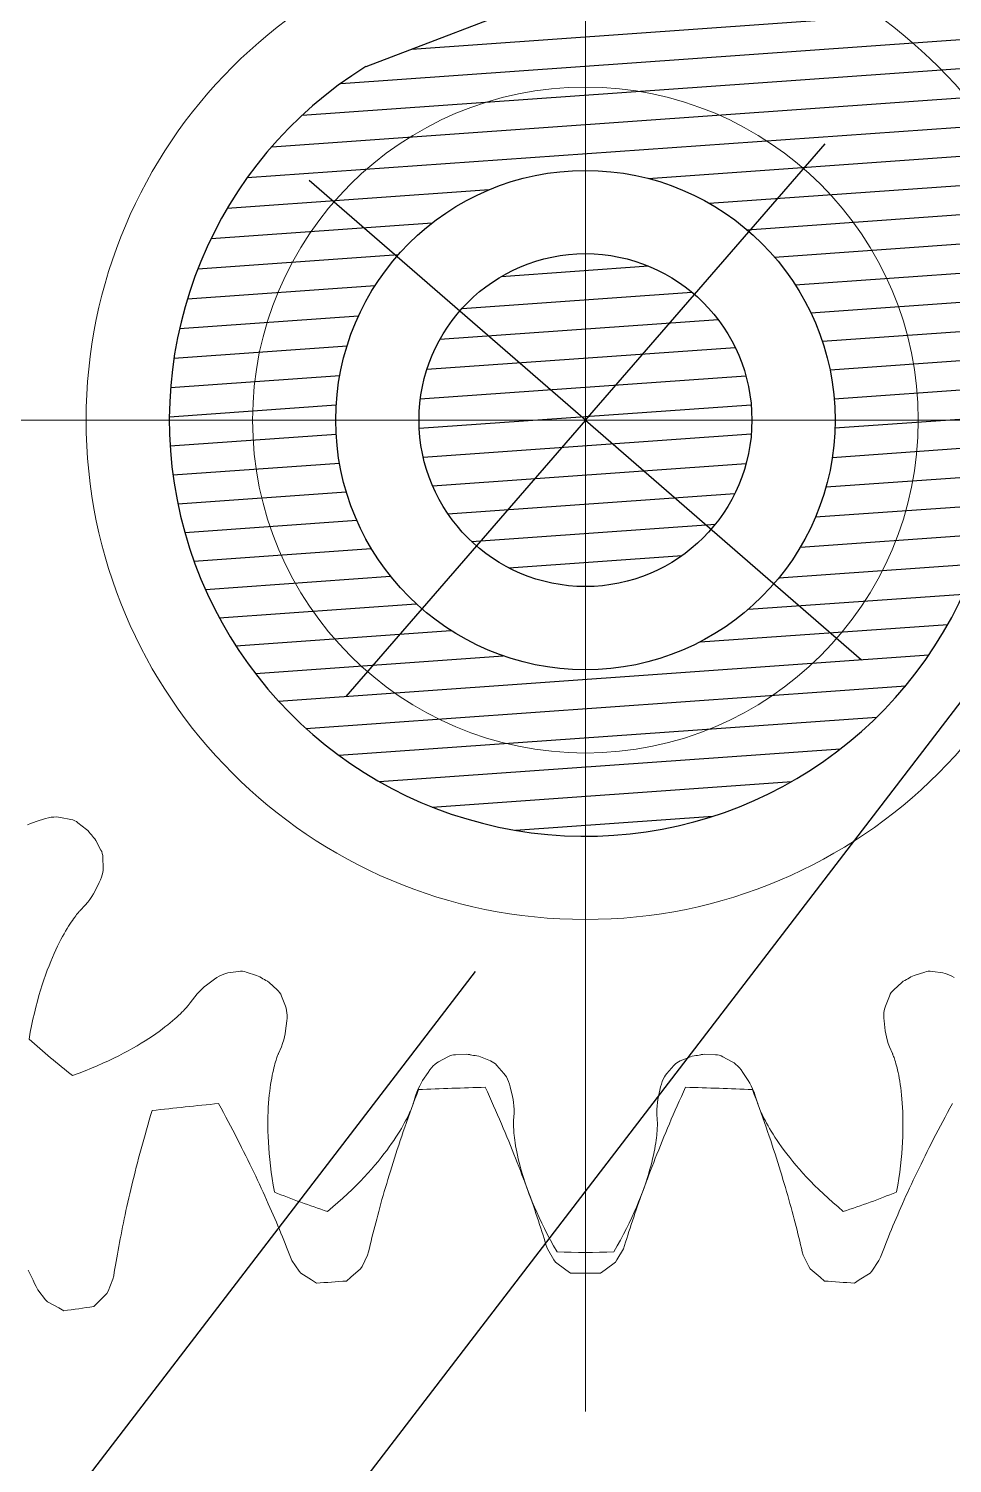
# Model space of a CAD drawing. Header units: millimetres. Extents: x 278858 to 279223, y 218711 to 219074.
# Drawn here: x 278994.58 to 279005.68, y 218857.29 to 218874.53 of the extents above; entities that cross this region are included whole.
import ezdxf

# ---------------------------------------------------------------- set-up
doc = ezdxf.new("R2010")
doc.units = ezdxf.units.MM
doc.header["$LTSCALE"] = 2
doc.linetypes.add('AM_ISO08W050', pattern=[18, 12, -1.5, 3, -1.5])
doc.linetypes.add('AM_ISO08W050x2', pattern=[9, 6, -0.75, 1.5, -0.75])
for name, color, linetype, lineweight in [('AM_4', 3, 'Continuous', 25), ('AM_7', 1, 'AM_ISO08W050', 25), ('AM_9', 251, 'Continuous', 15)]:
    doc.layers.add(name, color=color, linetype=linetype, lineweight=lineweight)

# ---------------------------------------------------------------- blocks, each defined once
blk = doc.blocks.new('lancetta sec')
h = blk.add_hatch()
h.set_pattern_fill('_USER', color=256, scale=0.35, angle=45, style=0, pattern_type=0)
h.set_pattern_definition([(45, (-332841.5242, -222688.39116), (-0.2474873734, 0.2474873734), [])])
h.paths.add_polyline_path([(4.776, 1.478), (1.5, 7.59), (1.5, 21.968), (0, 26.237), (-1.5, 21.968), (-1.5, 7.59), (-4.776, 1.478, 1.356354)])
h.paths.add_polyline_path([(-3, 0, -1), (3, 0, -1)], flags=16)
h.paths.add_polyline_path([(2, 0, 1), (-2, 0, 1)], flags=0)
blk.add_line((-1.5, 7.59), (-4.776, 1.478))
for radius in [3, 2]:
    blk.add_circle((0, 0), radius)
blk.add_arc((0, 0), 5, 162.8005, 17.1995)
at = {"layer": 'AM_7', "linetype": 'AM_ISO08W050x2'}
for q in [(0, 4.394), (-4.394, 0), (4.394, 0), (0, -4.394)]:
    blk.add_line((0, 0), q, dxfattribs=at)

msp = doc.modelspace()

# ---------------------------------------------------------------- linework, layer by layer
for radius in [30.237, 26.237]:
    msp.add_circle((279001.271, 218869.828), radius)
at = {"layer": 'AM_4'}
for p, q in [((279009.341, 218871.091), (278993.513, 218850.45)), ((278999.944, 218863.204), (278984.116, 218842.563))]:
    msp.add_line(p, q, dxfattribs=at)
at = {"layer": 'AM_9'}
for p, q in [((279001.271, 218869.828), (279001.271, 218881.739)), ((279001.271, 218869.828), (278989.361, 218869.828)), ((279001.271, 218869.828), (279013.181, 218869.828)), ((279001.271, 218869.828), (279001.271, 218857.918)), ((278994.671, 218865.006), (278994.784, 218865.04)), ((278994.784, 218865.04), (278994.818, 218865.049)), ((278994.818, 218865.049), (278994.851, 218865.056)), ((278994.851, 218865.056), (278994.882, 218865.059)), ((278994.882, 218865.059), (278994.91, 218865.06)), ((278994.91, 218865.06), (278994.937, 218865.059)), ((278994.937, 218865.059), (278994.962, 218865.055)), ((278994.962, 218865.055), (278995.088, 218865.03)), ((278994.566, 218864.964), (278994.603, 218864.981)), ((278994.603, 218864.981), (278994.638, 218864.995)), ((278994.638, 218864.995), (278994.671, 218865.006)), ((278995.088, 218865.03), (278995.112, 218865.024)), ((278995.112, 218865.024), (278995.135, 218865.015)), ((278995.135, 218865.015), (278995.155, 218865.004)), ((278995.155, 218865.004), (278995.172, 218864.991)), ((278995.172, 218864.991), (278995.277, 218864.911)), ((278995.277, 218864.911), (278995.293, 218864.896)), ((278995.293, 218864.896), (278995.307, 218864.879)), ((278995.361, 218864.815), (278995.376, 218864.797)), ((278995.376, 218864.797), (278995.388, 218864.779)), ((278995.388, 218864.779), (278995.449, 218864.662)), ((278995.449, 218864.662), (278995.458, 218864.643)), ((278995.458, 218864.643), (278995.465, 218864.621)), ((278995.465, 218864.621), (278995.47, 218864.598)), ((278995.47, 218864.598), (278995.472, 218864.573)), ((278995.472, 218864.573), (278995.475, 218864.444)), ((278995.465, 218864.364), (278995.456, 218864.335)), ((278995.471, 218864.392), (278995.465, 218864.364)), ((278995.474, 218864.419), (278995.471, 218864.392)), ((278995.475, 218864.444), (278995.474, 218864.419)), ((278995.429, 218864.272), (278995.376, 218864.166)), ((278995.444, 218864.304), (278995.429, 218864.272)), ((278995.456, 218864.335), (278995.444, 218864.304)), ((278995.261, 218864.001), (278995.201, 218863.937)), ((278995.29, 218864.036), (278995.261, 218864.001)), ((278995.316, 218864.07), (278995.29, 218864.036)), ((278995.339, 218864.103), (278995.316, 218864.07)), ((278995.359, 218864.135), (278995.339, 218864.103)), ((278995.376, 218864.166), (278995.359, 218864.135)), ((278995.12, 218863.837), (278995.106, 218863.817)), ((278995.134, 218863.855), (278995.12, 218863.837)), ((278995.146, 218863.871), (278995.134, 218863.855)), ((278995.157, 218863.886), (278995.146, 218863.871)), ((278995.167, 218863.898), (278995.157, 218863.886)), ((278995.176, 218863.909), (278995.167, 218863.898)), ((278995.184, 218863.918), (278995.176, 218863.909)), ((278995.19, 218863.925), (278995.184, 218863.918)), ((278995.195, 218863.931), (278995.19, 218863.925)), ((278995.199, 218863.935), (278995.195, 218863.931)), ((278995.201, 218863.937), (278995.199, 218863.935)), ((278995.006, 218863.656), (278994.987, 218863.622)), ((278995.024, 218863.688), (278995.006, 218863.656)), ((278995.042, 218863.718), (278995.024, 218863.688)), ((278995.059, 218863.746), (278995.042, 218863.718)), ((278995.076, 218863.772), (278995.059, 218863.746)), ((278995.091, 218863.796), (278995.076, 218863.772)), ((278995.106, 218863.817), (278995.091, 218863.796)), ((278994.928, 218863.507), (278994.907, 218863.465)), ((278994.948, 218863.548), (278994.928, 218863.507)), ((278994.967, 218863.586), (278994.948, 218863.548)), ((278994.987, 218863.622), (278994.967, 218863.586)), ((278994.845, 218863.323), (278994.825, 218863.272)), ((278994.866, 218863.373), (278994.845, 218863.323)), ((278994.887, 218863.42), (278994.866, 218863.373)), ((278994.907, 218863.465), (278994.887, 218863.42)), ((278994.783, 218863.161), (278994.763, 218863.103)), ((278994.804, 218863.218), (278994.783, 218863.161)), ((278994.825, 218863.272), (278994.804, 218863.218)), ((278996.842, 218863.131), (278996.87, 218863.148)), ((278996.87, 218863.148), (278996.898, 218863.161)), ((278996.898, 218863.161), (278996.925, 218863.172)), ((278996.925, 218863.172), (278996.95, 218863.18)), ((278996.95, 218863.18), (278996.975, 218863.186)), ((278996.975, 218863.186), (278997.102, 218863.204)), ((278997.102, 218863.204), (278997.127, 218863.207)), ((278997.127, 218863.207), (278997.151, 218863.206)), ((278997.151, 218863.206), (278997.173, 218863.203)), ((278997.173, 218863.203), (278997.194, 218863.197)), ((278997.194, 218863.197), (278997.32, 218863.157)), ((278997.32, 218863.157), (278997.34, 218863.149)), ((278997.34, 218863.149), (278997.36, 218863.138)), ((279005.182, 218863.138), (279005.202, 218863.149)), ((279005.202, 218863.149), (279005.222, 218863.157)), ((279005.222, 218863.157), (279005.348, 218863.197)), ((279005.348, 218863.197), (279005.369, 218863.203)), ((279005.369, 218863.203), (279005.391, 218863.206)), ((279005.391, 218863.206), (279005.415, 218863.207)), ((279005.415, 218863.207), (279005.44, 218863.204)), ((279005.44, 218863.204), (279005.567, 218863.186)), ((279005.567, 218863.186), (279005.592, 218863.18)), ((279005.592, 218863.18), (279005.617, 218863.172)), ((279005.617, 218863.172), (279005.644, 218863.161)), ((279005.644, 218863.161), (279005.672, 218863.148)), ((279005.672, 218863.148), (279005.7, 218863.131)), ((278994.723, 218862.979), (278994.704, 218862.914)), ((278994.743, 218863.042), (278994.723, 218862.979)), ((278994.763, 218863.103), (278994.743, 218863.042)), ((278996.605, 218862.933), (278996.634, 218862.964)), ((278996.634, 218862.964), (278996.663, 218862.992)), ((278996.663, 218862.992), (278996.691, 218863.017)), ((278996.691, 218863.017), (278996.718, 218863.04)), ((278996.718, 218863.04), (278996.813, 218863.111)), ((278996.813, 218863.111), (278996.842, 218863.131)), ((278997.432, 218863.096), (278997.452, 218863.085)), ((278997.452, 218863.085), (278997.469, 218863.071)), ((278997.469, 218863.071), (278997.567, 218862.982)), ((278997.567, 218862.982), (278997.582, 218862.967)), ((278997.582, 218862.967), (278997.596, 218862.949)), ((279004.946, 218862.949), (279004.96, 218862.967)), ((279004.96, 218862.967), (279004.976, 218862.982)), ((279004.976, 218862.982), (279005.073, 218863.071)), ((279005.073, 218863.071), (279005.09, 218863.085)), ((279005.09, 218863.085), (279005.11, 218863.096)), ((278994.685, 218862.846), (278994.667, 218862.776)), ((278994.704, 218862.914), (278994.685, 218862.846)), ((278996.491, 218862.787), (278996.5, 218862.798)), ((278996.5, 218862.798), (278996.507, 218862.807)), ((278996.507, 218862.807), (278996.513, 218862.815)), ((278996.513, 218862.815), (278996.518, 218862.821)), ((278996.518, 218862.821), (278996.521, 218862.825)), ((278996.521, 218862.825), (278996.523, 218862.828)), ((278996.523, 218862.828), (278996.576, 218862.898)), ((278996.576, 218862.898), (278996.605, 218862.933)), ((278997.596, 218862.949), (278997.609, 218862.929)), ((278997.609, 218862.929), (278997.619, 218862.906)), ((278997.619, 218862.906), (278997.666, 218862.786)), ((279004.876, 218862.786), (279004.923, 218862.906)), ((279004.923, 218862.906), (279004.934, 218862.929)), ((279004.934, 218862.929), (279004.946, 218862.949)), ((278994.632, 218862.629), (278994.616, 218862.552)), ((278994.649, 218862.704), (278994.632, 218862.629)), ((278994.667, 218862.776), (278994.649, 218862.704)), ((278996.309, 218862.61), (278996.335, 218862.633)), ((278996.335, 218862.633), (278996.36, 218862.655)), ((278996.36, 218862.655), (278996.382, 218862.675)), ((278996.382, 218862.675), (278996.403, 218862.695)), ((278996.403, 218862.695), (278996.422, 218862.714)), ((278996.422, 218862.714), (278996.439, 218862.731)), ((278996.439, 218862.731), (278996.454, 218862.747)), ((278996.454, 218862.747), (278996.468, 218862.762)), ((278996.468, 218862.762), (278996.48, 218862.775)), ((278996.48, 218862.775), (278996.491, 218862.787)), ((278997.666, 218862.786), (278997.674, 218862.763)), ((278997.674, 218862.763), (278997.68, 218862.736)), ((278997.68, 218862.736), (278997.684, 218862.708)), ((278997.685, 218862.644), (278997.682, 218862.609)), ((278997.684, 218862.708), (278997.686, 218862.677)), ((278997.686, 218862.677), (278997.685, 218862.644)), ((279004.857, 218862.677), (279004.858, 218862.708)), ((279004.857, 218862.644), (279004.857, 218862.677)), ((279004.86, 218862.609), (279004.857, 218862.644)), ((279004.858, 218862.708), (279004.862, 218862.736)), ((279004.862, 218862.736), (279004.868, 218862.763)), ((279004.868, 218862.763), (279004.876, 218862.786)), ((278994.6, 218862.473), (278994.586, 218862.391)), ((278994.616, 218862.552), (278994.6, 218862.473)), ((278996.068, 218862.428), (278996.109, 218862.456)), ((278996.109, 218862.456), (278996.148, 218862.484)), ((278996.148, 218862.484), (278996.184, 218862.51)), ((278996.184, 218862.51), (278996.218, 218862.537)), ((278996.218, 218862.537), (278996.251, 218862.562)), ((278996.251, 218862.562), (278996.281, 218862.586)), ((278996.281, 218862.586), (278996.309, 218862.61)), ((278997.663, 218862.456), (278997.655, 218862.419)), ((278997.668, 218862.491), (278997.663, 218862.456)), ((278997.682, 218862.609), (278997.668, 218862.491)), ((279004.874, 218862.491), (279004.86, 218862.609)), ((279004.879, 218862.456), (279004.874, 218862.491)), ((279004.887, 218862.419), (279004.879, 218862.456)), ((278995.778, 218862.251), (278995.832, 218862.282)), ((278995.832, 218862.282), (278995.884, 218862.312)), ((278995.884, 218862.312), (278995.933, 218862.341)), ((278995.933, 218862.341), (278995.981, 218862.371)), ((278995.981, 218862.371), (278996.026, 218862.4)), ((278996.026, 218862.4), (278996.068, 218862.428)), ((278997.617, 218862.297), (278997.582, 218862.216)), ((278997.632, 218862.34), (278997.617, 218862.297)), ((278997.645, 218862.381), (278997.632, 218862.34)), ((278997.655, 218862.419), (278997.645, 218862.381)), ((279004.897, 218862.381), (279004.887, 218862.419)), ((279004.91, 218862.34), (279004.897, 218862.381)), ((279004.925, 218862.297), (279004.91, 218862.34)), ((279004.96, 218862.216), (279004.925, 218862.297)), ((278995.473, 218862.1), (278995.538, 218862.13)), ((278995.538, 218862.13), (278995.602, 218862.16)), ((278995.602, 218862.16), (278995.663, 218862.191)), ((278995.663, 218862.191), (278995.721, 218862.221)), ((278995.721, 218862.221), (278995.778, 218862.251)), ((278997.547, 218862.116), (278997.54, 218862.095)), ((278997.553, 218862.136), (278997.547, 218862.116)), ((278997.558, 218862.153), (278997.553, 218862.136)), ((278997.563, 218862.168), (278997.558, 218862.153)), ((278997.568, 218862.181), (278997.563, 218862.168)), ((278997.572, 218862.192), (278997.568, 218862.181)), ((278997.576, 218862.201), (278997.572, 218862.192)), ((278997.579, 218862.208), (278997.576, 218862.201)), ((278997.581, 218862.213), (278997.579, 218862.208)), ((278997.582, 218862.216), (278997.581, 218862.213)), ((278999.463, 218862.087), (278999.485, 218862.104)), ((278999.485, 218862.104), (278999.506, 218862.117)), ((278999.506, 218862.117), (278999.619, 218862.178)), ((278999.619, 218862.178), (278999.642, 218862.189)), ((278999.642, 218862.189), (278999.664, 218862.197)), ((278999.664, 218862.197), (278999.686, 218862.201)), ((278999.686, 218862.201), (278999.708, 218862.203)), ((278999.708, 218862.203), (278999.84, 218862.208)), ((278999.84, 218862.208), (278999.862, 218862.207)), ((278999.862, 218862.207), (278999.884, 218862.204)), ((278999.966, 218862.189), (278999.989, 218862.185)), ((278999.989, 218862.185), (279000.01, 218862.179)), ((279000.01, 218862.179), (279000.131, 218862.128)), ((279000.131, 218862.128), (279000.151, 218862.119)), ((279000.151, 218862.119), (279000.171, 218862.107)), ((279000.171, 218862.107), (279000.189, 218862.092)), ((279002.353, 218862.092), (279002.371, 218862.107)), ((279002.371, 218862.107), (279002.391, 218862.119)), ((279002.391, 218862.119), (279002.411, 218862.128)), ((279002.411, 218862.128), (279002.532, 218862.179)), ((279002.532, 218862.179), (279002.553, 218862.185)), ((279002.553, 218862.185), (279002.576, 218862.189)), ((279002.658, 218862.204), (279002.68, 218862.207)), ((279002.68, 218862.207), (279002.702, 218862.208)), ((279002.702, 218862.208), (279002.834, 218862.203)), ((279002.834, 218862.203), (279002.856, 218862.201)), ((279002.856, 218862.201), (279002.878, 218862.197)), ((279002.878, 218862.197), (279002.9, 218862.189)), ((279002.9, 218862.189), (279002.923, 218862.178)), ((279002.923, 218862.178), (279003.036, 218862.117)), ((279003.036, 218862.117), (279003.057, 218862.104)), ((279003.057, 218862.104), (279003.079, 218862.087)), ((279004.961, 218862.213), (279004.96, 218862.216)), ((279004.963, 218862.208), (279004.961, 218862.213)), ((279004.966, 218862.201), (279004.963, 218862.208)), ((279004.97, 218862.192), (279004.966, 218862.201)), ((279004.974, 218862.181), (279004.97, 218862.192)), ((279004.979, 218862.168), (279004.974, 218862.181)), ((279004.984, 218862.153), (279004.979, 218862.168)), ((279004.99, 218862.136), (279004.984, 218862.153)), ((279004.995, 218862.116), (279004.99, 218862.136)), ((279005.002, 218862.095), (279004.995, 218862.116)), ((278995.108, 218861.953), (278995.186, 218861.982)), ((278995.186, 218861.982), (278995.261, 218862.011)), ((278995.261, 218862.011), (278995.334, 218862.04)), ((278995.334, 218862.04), (278995.404, 218862.07)), ((278995.404, 218862.07), (278995.473, 218862.1)), ((278997.507, 218861.956), (278997.501, 218861.922)), ((278997.514, 218861.988), (278997.507, 218861.956)), ((278997.521, 218862.018), (278997.514, 218861.988)), ((278997.527, 218862.046), (278997.521, 218862.018)), ((278997.534, 218862.071), (278997.527, 218862.046)), ((278997.54, 218862.095), (278997.534, 218862.071)), ((278999.315, 218861.892), (278999.38, 218861.991)), ((278999.38, 218861.991), (278999.4, 218862.02)), ((278999.4, 218862.02), (278999.421, 218862.045)), ((278999.421, 218862.045), (278999.442, 218862.068)), ((278999.442, 218862.068), (278999.463, 218862.087)), ((279000.189, 218862.092), (279000.207, 218862.074)), ((279000.207, 218862.074), (279000.292, 218861.978)), ((279000.292, 218861.978), (279000.308, 218861.958)), ((279000.308, 218861.958), (279000.322, 218861.936)), ((279000.322, 218861.936), (279000.336, 218861.91)), ((279002.207, 218861.91), (279002.22, 218861.936)), ((279002.22, 218861.936), (279002.235, 218861.958)), ((279002.235, 218861.958), (279002.25, 218861.978)), ((279002.25, 218861.978), (279002.335, 218862.074)), ((279002.335, 218862.074), (279002.353, 218862.092)), ((279003.079, 218862.087), (279003.1, 218862.068)), ((279003.1, 218862.068), (279003.121, 218862.045)), ((279003.121, 218862.045), (279003.142, 218862.02)), ((279003.142, 218862.02), (279003.163, 218861.991)), ((279003.163, 218861.991), (279003.227, 218861.892)), ((279005.008, 218862.071), (279005.002, 218862.095)), ((279005.015, 218862.046), (279005.008, 218862.071)), ((279005.021, 218862.018), (279005.015, 218862.046)), ((279005.028, 218861.988), (279005.021, 218862.018)), ((279005.035, 218861.956), (279005.028, 218861.988)), ((279005.041, 218861.922), (279005.035, 218861.956)), ((278997.477, 218861.764), (278997.472, 218861.719)), ((278997.482, 218861.807), (278997.477, 218861.764)), ((278997.488, 218861.847), (278997.482, 218861.807)), ((278997.494, 218861.886), (278997.488, 218861.847)), ((278997.501, 218861.922), (278997.494, 218861.886)), ((278999.264, 218861.785), (278999.243, 218861.727)), ((278999.245, 218861.753), (278999.262, 218861.792)), ((278999.262, 218861.792), (278999.279, 218861.828)), ((278999.279, 218861.828), (278999.297, 218861.862)), ((278999.297, 218861.862), (278999.315, 218861.892)), ((279000.093, 218861.757), (279000.067, 218861.813)), ((279000.118, 218861.701), (279000.093, 218861.757)), ((279000.336, 218861.91), (279000.348, 218861.882)), ((279000.348, 218861.882), (279000.359, 218861.851)), ((279000.359, 218861.851), (279000.368, 218861.817)), ((279000.368, 218861.817), (279000.395, 218861.701)), ((279002.147, 218861.701), (279002.174, 218861.817)), ((279002.174, 218861.817), (279002.184, 218861.851)), ((279002.184, 218861.851), (279002.194, 218861.882)), ((279002.194, 218861.882), (279002.207, 218861.91)), ((279002.449, 218861.757), (279002.424, 218861.701)), ((279002.475, 218861.813), (279002.449, 218861.757)), ((279003.227, 218861.892), (279003.246, 218861.862)), ((279003.246, 218861.862), (279003.263, 218861.828)), ((279003.263, 218861.828), (279003.28, 218861.792)), ((279003.3, 218861.727), (279003.278, 218861.785)), ((279003.28, 218861.792), (279003.297, 218861.753)), ((279005.048, 218861.886), (279005.041, 218861.922)), ((279005.054, 218861.847), (279005.048, 218861.886)), ((279005.06, 218861.807), (279005.054, 218861.847)), ((279005.065, 218861.764), (279005.06, 218861.807)), ((279005.07, 218861.719), (279005.065, 218861.764)), ((278996.892, 218861.562), (278996.862, 218861.617)), ((278997.464, 218861.623), (278997.46, 218861.571)), ((278997.468, 218861.672), (278997.464, 218861.623)), ((278997.472, 218861.719), (278997.468, 218861.672)), ((278999.2, 218861.613), (278999.18, 218861.556)), ((278999.187, 218861.577), (278999.192, 218861.59)), ((278999.192, 218861.59), (278999.196, 218861.601)), ((278999.196, 218861.601), (278999.199, 218861.61)), ((278999.199, 218861.61), (278999.201, 218861.618)), ((278999.221, 218861.669), (278999.2, 218861.613)), ((278999.201, 218861.618), (278999.203, 218861.623)), ((278999.203, 218861.623), (278999.204, 218861.626)), ((278999.204, 218861.626), (278999.23, 218861.71)), ((278999.243, 218861.727), (278999.221, 218861.669)), ((278999.23, 218861.71), (278999.245, 218861.753)), ((279000.143, 218861.645), (279000.118, 218861.701)), ((279000.168, 218861.59), (279000.143, 218861.645)), ((279000.192, 218861.536), (279000.168, 218861.59)), ((279000.395, 218861.701), (279000.402, 218861.667)), ((279000.402, 218861.667), (279000.407, 218861.629)), ((279000.407, 218861.629), (279000.411, 218861.589)), ((279000.411, 218861.589), (279000.413, 218861.547)), ((279002.129, 218861.547), (279002.131, 218861.589)), ((279002.131, 218861.589), (279002.135, 218861.629)), ((279002.135, 218861.629), (279002.14, 218861.667)), ((279002.14, 218861.667), (279002.147, 218861.701)), ((279002.375, 218861.59), (279002.35, 218861.536)), ((279002.399, 218861.645), (279002.375, 218861.59)), ((279002.424, 218861.701), (279002.399, 218861.645)), ((279003.297, 218861.753), (279003.312, 218861.71)), ((279003.321, 218861.669), (279003.3, 218861.727)), ((279003.312, 218861.71), (279003.338, 218861.626)), ((279003.342, 218861.613), (279003.321, 218861.669)), ((279003.338, 218861.626), (279003.339, 218861.623)), ((279003.339, 218861.623), (279003.341, 218861.618)), ((279003.341, 218861.618), (279003.343, 218861.61)), ((279003.362, 218861.556), (279003.342, 218861.613)), ((279003.343, 218861.61), (279003.346, 218861.601)), ((279003.346, 218861.601), (279003.35, 218861.59)), ((279003.35, 218861.59), (279003.355, 218861.577)), ((279005.075, 218861.672), (279005.07, 218861.719)), ((279005.079, 218861.623), (279005.075, 218861.672)), ((279005.082, 218861.571), (279005.079, 218861.623)), ((279005.68, 218861.617), (279005.65, 218861.562)), ((278996.029, 218861.415), (278996.012, 218861.357)), ((278996.046, 218861.474), (278996.029, 218861.415)), ((278996.063, 218861.533), (278996.046, 218861.474)), ((278996.921, 218861.509), (278996.892, 218861.562)), ((278996.95, 218861.455), (278996.921, 218861.509)), ((278996.978, 218861.402), (278996.95, 218861.455)), ((278997.456, 218861.462), (278997.455, 218861.404)), ((278997.458, 218861.518), (278997.456, 218861.462)), ((278997.46, 218861.571), (278997.458, 218861.518)), ((278999.11, 218861.408), (278999.124, 218861.435)), ((278999.14, 218861.444), (278999.12, 218861.389)), ((278999.124, 218861.435), (278999.136, 218861.46)), ((278999.136, 218861.46), (278999.148, 218861.484)), ((278999.159, 218861.5), (278999.14, 218861.444)), ((278999.148, 218861.484), (278999.158, 218861.506)), ((278999.158, 218861.506), (278999.167, 218861.527)), ((278999.18, 218861.556), (278999.159, 218861.5)), ((278999.167, 218861.527), (278999.175, 218861.545)), ((278999.175, 218861.545), (278999.181, 218861.562)), ((278999.181, 218861.562), (278999.187, 218861.577)), ((279000.215, 218861.482), (279000.192, 218861.536)), ((279000.239, 218861.428), (279000.215, 218861.482)), ((279000.262, 218861.374), (279000.239, 218861.428)), ((279000.413, 218861.502), (279000.408, 218861.414)), ((279000.408, 218861.414), (279000.408, 218861.41)), ((279000.413, 218861.547), (279000.413, 218861.502)), ((279002.129, 218861.502), (279002.129, 218861.547)), ((279002.134, 218861.414), (279002.129, 218861.502)), ((279002.134, 218861.41), (279002.134, 218861.414)), ((279002.303, 218861.428), (279002.281, 218861.374)), ((279002.327, 218861.482), (279002.303, 218861.428)), ((279002.35, 218861.536), (279002.327, 218861.482)), ((279003.355, 218861.577), (279003.361, 218861.562)), ((279003.361, 218861.562), (279003.367, 218861.545)), ((279003.383, 218861.5), (279003.362, 218861.556)), ((279003.367, 218861.545), (279003.375, 218861.527)), ((279003.375, 218861.527), (279003.384, 218861.506)), ((279003.403, 218861.444), (279003.383, 218861.5)), ((279003.384, 218861.506), (279003.394, 218861.484)), ((279003.394, 218861.484), (279003.406, 218861.46)), ((279003.422, 218861.389), (279003.403, 218861.444)), ((279003.406, 218861.46), (279003.418, 218861.435)), ((279003.418, 218861.435), (279003.433, 218861.408)), ((279005.084, 218861.518), (279005.082, 218861.571)), ((279005.086, 218861.462), (279005.084, 218861.518)), ((279005.087, 218861.404), (279005.086, 218861.462)), ((279005.592, 218861.455), (279005.564, 218861.402)), ((279005.621, 218861.509), (279005.592, 218861.455)), ((279005.65, 218861.562), (279005.621, 218861.509)), ((278995.979, 218861.241), (278995.963, 218861.184)), ((278995.995, 218861.299), (278995.979, 218861.241)), ((278996.012, 218861.357), (278995.995, 218861.299)), ((278997.006, 218861.349), (278996.978, 218861.402)), ((278997.033, 218861.297), (278997.006, 218861.349)), ((278997.06, 218861.245), (278997.033, 218861.297)), ((278997.087, 218861.193), (278997.06, 218861.245)), ((278997.455, 218861.404), (278997.455, 218861.345)), ((278997.455, 218861.345), (278997.456, 218861.283)), ((278997.456, 218861.283), (278997.458, 218861.219)), ((278998.994, 218861.212), (278999.017, 218861.248)), ((278999.017, 218861.248), (278999.039, 218861.283)), ((278999.039, 218861.283), (278999.059, 218861.316)), ((278999.059, 218861.316), (278999.077, 218861.348)), ((278999.082, 218861.279), (278999.064, 218861.225)), ((278999.077, 218861.348), (278999.094, 218861.379)), ((278999.101, 218861.334), (278999.082, 218861.279)), ((278999.094, 218861.379), (278999.11, 218861.408)), ((278999.12, 218861.389), (278999.101, 218861.334)), ((279000.284, 218861.321), (279000.262, 218861.374)), ((279000.306, 218861.268), (279000.284, 218861.321)), ((279000.328, 218861.216), (279000.306, 218861.268)), ((279000.408, 218861.405), (279000.407, 218861.397)), ((279000.407, 218861.397), (279000.407, 218861.387)), ((279000.407, 218861.387), (279000.407, 218861.376)), ((279000.407, 218861.376), (279000.407, 218861.362)), ((279000.407, 218861.362), (279000.407, 218861.346)), ((279000.407, 218861.346), (279000.408, 218861.328)), ((279000.408, 218861.41), (279000.408, 218861.405)), ((279000.408, 218861.328), (279000.409, 218861.308)), ((279000.409, 218861.308), (279000.41, 218861.285)), ((279000.41, 218861.285), (279000.412, 218861.261)), ((279000.412, 218861.261), (279000.415, 218861.235)), ((279002.127, 218861.235), (279002.13, 218861.261)), ((279002.13, 218861.261), (279002.132, 218861.285)), ((279002.132, 218861.285), (279002.133, 218861.308)), ((279002.133, 218861.308), (279002.134, 218861.328)), ((279002.134, 218861.405), (279002.134, 218861.41)), ((279002.135, 218861.397), (279002.134, 218861.405)), ((279002.134, 218861.328), (279002.135, 218861.346)), ((279002.135, 218861.387), (279002.135, 218861.397)), ((279002.135, 218861.376), (279002.135, 218861.387)), ((279002.135, 218861.362), (279002.135, 218861.376)), ((279002.135, 218861.346), (279002.135, 218861.362)), ((279002.236, 218861.268), (279002.214, 218861.216)), ((279002.258, 218861.321), (279002.236, 218861.268)), ((279002.281, 218861.374), (279002.258, 218861.321)), ((279003.441, 218861.334), (279003.422, 218861.389)), ((279003.433, 218861.408), (279003.448, 218861.379)), ((279003.46, 218861.279), (279003.441, 218861.334)), ((279003.448, 218861.379), (279003.465, 218861.348)), ((279003.478, 218861.225), (279003.46, 218861.279)), ((279003.465, 218861.348), (279003.483, 218861.316)), ((279003.483, 218861.316), (279003.503, 218861.283)), ((279003.503, 218861.283), (279003.525, 218861.248)), ((279003.525, 218861.248), (279003.548, 218861.212)), ((279005.084, 218861.219), (279005.086, 218861.283)), ((279005.086, 218861.283), (279005.087, 218861.345)), ((279005.087, 218861.345), (279005.087, 218861.404)), ((279005.482, 218861.245), (279005.455, 218861.193)), ((279005.509, 218861.297), (279005.482, 218861.245)), ((279005.536, 218861.349), (279005.509, 218861.297)), ((279005.564, 218861.402), (279005.536, 218861.349)), ((278995.932, 218861.071), (278995.917, 218861.016)), ((278995.947, 218861.128), (278995.932, 218861.071)), ((278995.963, 218861.184), (278995.947, 218861.128)), ((278997.113, 218861.141), (278997.087, 218861.193)), ((278997.139, 218861.09), (278997.113, 218861.141)), ((278997.164, 218861.04), (278997.139, 218861.09)), ((278997.458, 218861.219), (278997.461, 218861.153)), ((278997.461, 218861.153), (278997.465, 218861.085)), ((278997.465, 218861.085), (278997.471, 218861.015)), ((278998.883, 218861.054), (278998.913, 218861.095)), ((278998.913, 218861.095), (278998.942, 218861.135)), ((278998.942, 218861.135), (278998.969, 218861.174)), ((278998.969, 218861.174), (278998.994, 218861.212)), ((278999.028, 218861.118), (278999.01, 218861.065)), ((278999.046, 218861.171), (278999.028, 218861.118)), ((278999.064, 218861.225), (278999.046, 218861.171)), ((279000.35, 218861.164), (279000.328, 218861.216)), ((279000.371, 218861.112), (279000.35, 218861.164)), ((279000.391, 218861.061), (279000.371, 218861.112)), ((279000.415, 218861.235), (279000.418, 218861.206)), ((279000.418, 218861.206), (279000.422, 218861.176)), ((279000.422, 218861.176), (279000.427, 218861.144)), ((279000.427, 218861.144), (279000.432, 218861.109)), ((279000.432, 218861.109), (279000.439, 218861.073)), ((279000.439, 218861.073), (279000.446, 218861.035)), ((279002.096, 218861.035), (279002.103, 218861.073)), ((279002.103, 218861.073), (279002.11, 218861.109)), ((279002.11, 218861.109), (279002.115, 218861.144)), ((279002.115, 218861.144), (279002.12, 218861.176)), ((279002.12, 218861.176), (279002.124, 218861.206)), ((279002.124, 218861.206), (279002.127, 218861.235)), ((279002.171, 218861.112), (279002.151, 218861.061)), ((279002.192, 218861.164), (279002.171, 218861.112)), ((279002.214, 218861.216), (279002.192, 218861.164)), ((279003.497, 218861.171), (279003.478, 218861.225)), ((279003.514, 218861.118), (279003.497, 218861.171)), ((279003.532, 218861.065), (279003.514, 218861.118)), ((279003.548, 218861.212), (279003.573, 218861.174)), ((279003.573, 218861.174), (279003.6, 218861.135)), ((279003.6, 218861.135), (279003.629, 218861.095)), ((279003.629, 218861.095), (279003.659, 218861.054)), ((279005.072, 218861.015), (279005.077, 218861.085)), ((279005.077, 218861.085), (279005.081, 218861.153)), ((279005.081, 218861.153), (279005.084, 218861.219)), ((279005.403, 218861.09), (279005.378, 218861.04)), ((279005.429, 218861.141), (279005.403, 218861.09)), ((279005.455, 218861.193), (279005.429, 218861.141)), ((278995.888, 218860.905), (278995.874, 218860.851)), ((278995.902, 218860.96), (278995.888, 218860.905)), ((278995.917, 218861.016), (278995.902, 218860.96)), ((278997.189, 218860.989), (278997.164, 218861.04)), ((278997.214, 218860.939), (278997.189, 218860.989)), ((278997.238, 218860.89), (278997.214, 218860.939)), ((278997.471, 218861.015), (278997.477, 218860.943)), ((278997.477, 218860.943), (278997.485, 218860.869)), ((278998.741, 218860.876), (278998.78, 218860.922)), ((278998.78, 218860.922), (278998.816, 218860.967)), ((278998.816, 218860.967), (278998.85, 218861.011)), ((278998.85, 218861.011), (278998.883, 218861.054)), ((278998.96, 218860.908), (278998.944, 218860.857)), ((278998.976, 218860.96), (278998.96, 218860.908)), ((278998.993, 218861.012), (278998.976, 218860.96)), ((278999.01, 218861.065), (278998.993, 218861.012)), ((279000.412, 218861.01), (279000.391, 218861.061)), ((279000.432, 218860.96), (279000.412, 218861.01)), ((279000.452, 218860.91), (279000.432, 218860.96)), ((279000.446, 218861.035), (279000.455, 218860.995)), ((279000.471, 218860.86), (279000.452, 218860.91)), ((279000.455, 218860.995), (279000.464, 218860.953)), ((279000.464, 218860.953), (279000.475, 218860.909)), ((279000.475, 218860.909), (279000.487, 218860.863)), ((279002.056, 218860.863), (279002.067, 218860.909)), ((279002.067, 218860.909), (279002.078, 218860.953)), ((279002.091, 218860.91), (279002.071, 218860.86)), ((279002.078, 218860.953), (279002.088, 218860.995)), ((279002.088, 218860.995), (279002.096, 218861.035)), ((279002.11, 218860.96), (279002.091, 218860.91)), ((279002.13, 218861.01), (279002.11, 218860.96)), ((279002.151, 218861.061), (279002.13, 218861.01)), ((279003.549, 218861.012), (279003.532, 218861.065)), ((279003.566, 218860.96), (279003.549, 218861.012)), ((279003.582, 218860.908), (279003.566, 218860.96)), ((279003.598, 218860.857), (279003.582, 218860.908)), ((279003.659, 218861.054), (279003.692, 218861.011)), ((279003.692, 218861.011), (279003.726, 218860.967)), ((279003.726, 218860.967), (279003.763, 218860.922)), ((279003.763, 218860.922), (279003.801, 218860.876)), ((279005.057, 218860.869), (279005.065, 218860.943)), ((279005.065, 218860.943), (279005.072, 218861.015)), ((279005.328, 218860.939), (279005.304, 218860.89)), ((279005.353, 218860.989), (279005.328, 218860.939)), ((279005.378, 218861.04), (279005.353, 218860.989)), ((278995.847, 218860.743), (278995.834, 218860.69)), ((278995.86, 218860.797), (278995.847, 218860.743)), ((278995.874, 218860.851), (278995.86, 218860.797)), ((278997.262, 218860.84), (278997.238, 218860.89)), ((278997.286, 218860.791), (278997.262, 218860.84)), ((278997.309, 218860.743), (278997.286, 218860.791)), ((278997.332, 218860.695), (278997.309, 218860.743)), ((278997.485, 218860.869), (278997.495, 218860.793)), ((278997.495, 218860.793), (278997.506, 218860.715)), ((278998.566, 218860.684), (278998.613, 218860.733)), ((278998.613, 218860.733), (278998.658, 218860.782)), ((278998.658, 218860.782), (278998.701, 218860.83)), ((278998.701, 218860.83), (278998.741, 218860.876)), ((278998.913, 218860.756), (278998.897, 218860.706)), ((278998.928, 218860.806), (278998.913, 218860.756)), ((278998.944, 218860.857), (278998.928, 218860.806)), ((279000.49, 218860.811), (279000.471, 218860.86)), ((279000.487, 218860.863), (279000.5, 218860.815)), ((279000.508, 218860.762), (279000.49, 218860.811)), ((279000.5, 218860.815), (279000.514, 218860.766)), ((279000.527, 218860.714), (279000.508, 218860.762)), ((279000.514, 218860.766), (279000.53, 218860.715)), ((279002.012, 218860.715), (279002.028, 218860.766)), ((279002.034, 218860.762), (279002.015, 218860.714)), ((279002.028, 218860.766), (279002.042, 218860.815)), ((279002.052, 218860.811), (279002.034, 218860.762)), ((279002.042, 218860.815), (279002.056, 218860.863)), ((279002.071, 218860.86), (279002.052, 218860.811)), ((279003.614, 218860.806), (279003.598, 218860.857)), ((279003.63, 218860.756), (279003.614, 218860.806)), ((279003.645, 218860.706), (279003.63, 218860.756)), ((279003.801, 218860.876), (279003.842, 218860.83)), ((279003.842, 218860.83), (279003.884, 218860.782)), ((279003.884, 218860.782), (279003.929, 218860.733)), ((279003.929, 218860.733), (279003.976, 218860.684)), ((279005.036, 218860.715), (279005.047, 218860.793)), ((279005.047, 218860.793), (279005.057, 218860.869)), ((279005.233, 218860.743), (279005.211, 218860.695)), ((279005.256, 218860.791), (279005.233, 218860.743)), ((279005.28, 218860.84), (279005.256, 218860.791)), ((279005.304, 218860.89), (279005.28, 218860.84)), ((278995.809, 218860.585), (278995.796, 218860.533)), ((278995.821, 218860.637), (278995.809, 218860.585)), ((278995.834, 218860.69), (278995.821, 218860.637)), ((278997.354, 218860.647), (278997.332, 218860.695)), ((278997.376, 218860.599), (278997.354, 218860.647)), ((278997.397, 218860.552), (278997.376, 218860.599)), ((278997.419, 218860.506), (278997.397, 218860.552)), ((278997.506, 218860.715), (278997.518, 218860.635)), ((278997.518, 218860.635), (278997.533, 218860.554)), ((278998.412, 218860.531), (278998.466, 218860.583)), ((278998.466, 218860.583), (278998.517, 218860.634)), ((278998.517, 218860.634), (278998.566, 218860.684)), ((278998.854, 218860.558), (278998.84, 218860.51)), ((278998.868, 218860.607), (278998.854, 218860.558)), ((278998.883, 218860.656), (278998.868, 218860.607)), ((278998.897, 218860.706), (278998.883, 218860.656)), ((279000.545, 218860.666), (279000.527, 218860.714)), ((279000.53, 218860.715), (279000.547, 218860.662)), ((279000.562, 218860.618), (279000.545, 218860.666)), ((279000.547, 218860.662), (279000.566, 218860.607)), ((279000.579, 218860.571), (279000.562, 218860.618)), ((279000.566, 218860.607), (279000.587, 218860.551)), ((279000.596, 218860.524), (279000.579, 218860.571)), ((279000.587, 218860.551), (279000.609, 218860.493)), ((279001.933, 218860.493), (279001.955, 218860.551)), ((279001.963, 218860.571), (279001.946, 218860.524)), ((279001.955, 218860.551), (279001.976, 218860.607)), ((279001.98, 218860.618), (279001.963, 218860.571)), ((279001.976, 218860.607), (279001.995, 218860.662)), ((279001.998, 218860.666), (279001.98, 218860.618)), ((279001.995, 218860.662), (279002.012, 218860.715)), ((279002.015, 218860.714), (279001.998, 218860.666)), ((279003.66, 218860.656), (279003.645, 218860.706)), ((279003.674, 218860.607), (279003.66, 218860.656)), ((279003.688, 218860.558), (279003.674, 218860.607)), ((279003.702, 218860.51), (279003.688, 218860.558)), ((279003.976, 218860.684), (279004.025, 218860.634)), ((279004.025, 218860.634), (279004.077, 218860.583)), ((279004.077, 218860.583), (279004.13, 218860.531)), ((279005.009, 218860.554), (279005.024, 218860.635)), ((279005.024, 218860.635), (279005.036, 218860.715)), ((279005.145, 218860.552), (279005.123, 218860.506)), ((279005.166, 218860.599), (279005.145, 218860.552)), ((279005.188, 218860.647), (279005.166, 218860.599)), ((279005.211, 218860.695), (279005.188, 218860.647)), ((278995.761, 218860.38), (278995.75, 218860.33)), ((278995.773, 218860.431), (278995.761, 218860.38)), ((278995.784, 218860.482), (278995.773, 218860.431)), ((278995.796, 218860.533), (278995.784, 218860.482)), ((278997.44, 218860.459), (278997.419, 218860.506)), ((278997.46, 218860.413), (278997.44, 218860.459)), ((278997.48, 218860.368), (278997.46, 218860.413)), ((278998.236, 218860.374), (278998.297, 218860.427)), ((278998.297, 218860.427), (278998.356, 218860.479)), ((278998.356, 218860.479), (278998.412, 218860.531)), ((278998.813, 218860.415), (278998.8, 218860.367)), ((278998.826, 218860.462), (278998.813, 218860.415)), ((278998.84, 218860.51), (278998.826, 218860.462)), ((279000.613, 218860.477), (279000.596, 218860.524)), ((279000.609, 218860.493), (279000.632, 218860.434)), ((279000.629, 218860.431), (279000.613, 218860.477)), ((279000.645, 218860.386), (279000.629, 218860.431)), ((279000.632, 218860.434), (279000.658, 218860.373)), ((279000.661, 218860.341), (279000.645, 218860.386)), ((279001.897, 218860.386), (279001.881, 218860.341)), ((279001.884, 218860.373), (279001.91, 218860.434)), ((279001.913, 218860.431), (279001.897, 218860.386)), ((279001.91, 218860.434), (279001.933, 218860.493)), ((279001.929, 218860.477), (279001.913, 218860.431)), ((279001.946, 218860.524), (279001.929, 218860.477)), ((279003.716, 218860.462), (279003.702, 218860.51)), ((279003.729, 218860.415), (279003.716, 218860.462)), ((279003.742, 218860.367), (279003.729, 218860.415)), ((279004.13, 218860.531), (279004.186, 218860.479)), ((279004.186, 218860.479), (279004.245, 218860.427)), ((279004.245, 218860.427), (279004.306, 218860.374)), ((279005.082, 218860.413), (279005.062, 218860.368)), ((279005.103, 218860.459), (279005.082, 218860.413)), ((279005.123, 218860.506), (279005.103, 218860.459)), ((278995.729, 218860.231), (278995.719, 218860.183)), ((278995.74, 218860.281), (278995.729, 218860.231)), ((278995.75, 218860.33), (278995.74, 218860.281)), ((278997.5, 218860.323), (278997.48, 218860.368)), ((278997.52, 218860.278), (278997.5, 218860.323)), ((278997.539, 218860.234), (278997.52, 218860.278)), ((278997.557, 218860.19), (278997.539, 218860.234)), ((278998.173, 218860.32), (278998.236, 218860.374)), ((278998.763, 218860.229), (278998.751, 218860.184)), ((278998.775, 218860.275), (278998.763, 218860.229)), ((278998.787, 218860.321), (278998.775, 218860.275)), ((278998.8, 218860.367), (278998.787, 218860.321)), ((279000.658, 218860.373), (279000.685, 218860.31)), ((279000.676, 218860.296), (279000.661, 218860.341)), ((279000.691, 218860.251), (279000.676, 218860.296)), ((279000.685, 218860.31), (279000.714, 218860.246)), ((279000.706, 218860.207), (279000.691, 218860.251)), ((279000.72, 218860.164), (279000.706, 218860.207)), ((279000.714, 218860.246), (279000.745, 218860.181)), ((279001.797, 218860.181), (279001.828, 218860.246)), ((279001.836, 218860.207), (279001.822, 218860.164)), ((279001.828, 218860.246), (279001.857, 218860.31)), ((279001.851, 218860.251), (279001.836, 218860.207)), ((279001.866, 218860.296), (279001.851, 218860.251)), ((279001.857, 218860.31), (279001.884, 218860.373)), ((279001.881, 218860.341), (279001.866, 218860.296)), ((279003.755, 218860.321), (279003.742, 218860.367)), ((279003.767, 218860.275), (279003.755, 218860.321)), ((279003.78, 218860.229), (279003.767, 218860.275)), ((279003.791, 218860.184), (279003.78, 218860.229)), ((279004.306, 218860.374), (279004.369, 218860.32)), ((279005.003, 218860.234), (279004.985, 218860.19)), ((279005.023, 218860.278), (279005.003, 218860.234)), ((279005.042, 218860.323), (279005.023, 218860.278)), ((279005.062, 218860.368), (279005.042, 218860.323)), ((278995.69, 218860.039), (278995.68, 218859.992)), ((278995.699, 218860.087), (278995.69, 218860.039)), ((278995.709, 218860.134), (278995.699, 218860.087)), ((278995.719, 218860.183), (278995.709, 218860.134)), ((278997.576, 218860.146), (278997.557, 218860.19)), ((278997.594, 218860.103), (278997.576, 218860.146)), ((278997.612, 218860.06), (278997.594, 218860.103)), ((278997.629, 218860.017), (278997.612, 218860.06)), ((278998.717, 218860.05), (278998.706, 218860.007)), ((278998.728, 218860.094), (278998.717, 218860.05)), ((278998.739, 218860.139), (278998.728, 218860.094)), ((278998.751, 218860.184), (278998.739, 218860.139)), ((279000.735, 218860.121), (279000.72, 218860.164)), ((279000.748, 218860.078), (279000.735, 218860.121)), ((279000.745, 218860.181), (279000.778, 218860.114)), ((279000.762, 218860.036), (279000.748, 218860.078)), ((279000.775, 218859.994), (279000.762, 218860.036)), ((279000.778, 218860.114), (279000.813, 218860.046)), ((279000.813, 218860.046), (279000.85, 218859.977)), ((279001.692, 218859.977), (279001.729, 218860.046)), ((279001.729, 218860.046), (279001.764, 218860.114)), ((279001.764, 218860.114), (279001.797, 218860.181)), ((279001.78, 218860.036), (279001.767, 218859.994)), ((279001.794, 218860.078), (279001.78, 218860.036)), ((279001.808, 218860.121), (279001.794, 218860.078)), ((279001.822, 218860.164), (279001.808, 218860.121)), ((279003.803, 218860.139), (279003.791, 218860.184)), ((279003.814, 218860.094), (279003.803, 218860.139)), ((279003.825, 218860.05), (279003.814, 218860.094)), ((279003.836, 218860.007), (279003.825, 218860.05)), ((279004.93, 218860.06), (279004.913, 218860.017)), ((279004.948, 218860.103), (279004.93, 218860.06)), ((279004.966, 218860.146), (279004.948, 218860.103)), ((279004.985, 218860.19), (279004.966, 218860.146)), ((278995.663, 218859.9), (278995.654, 218859.854)), ((278995.671, 218859.946), (278995.663, 218859.9)), ((278995.68, 218859.992), (278995.671, 218859.946)), ((278997.646, 218859.975), (278997.629, 218860.017)), ((278997.663, 218859.934), (278997.646, 218859.975)), ((278997.679, 218859.893), (278997.663, 218859.934)), ((278997.695, 218859.852), (278997.679, 218859.893)), ((278998.675, 218859.879), (278998.665, 218859.837)), ((278998.685, 218859.921), (278998.675, 218859.879)), ((278998.695, 218859.964), (278998.685, 218859.921)), ((278998.706, 218860.007), (278998.695, 218859.964)), ((279000.788, 218859.953), (279000.775, 218859.994)), ((279000.801, 218859.912), (279000.788, 218859.953)), ((279000.816, 218859.871), (279000.801, 218859.912)), ((279000.892, 218859.738), (279000.816, 218859.871)), ((279000.85, 218859.977), (279000.889, 218859.906)), ((279000.889, 218859.906), (279000.93, 218859.834)), ((279001.612, 218859.834), (279001.653, 218859.906)), ((279001.727, 218859.871), (279001.65, 218859.738)), ((279001.653, 218859.906), (279001.692, 218859.977)), ((279001.742, 218859.912), (279001.727, 218859.871)), ((279001.754, 218859.953), (279001.742, 218859.912)), ((279001.767, 218859.994), (279001.754, 218859.953)), ((279003.847, 218859.964), (279003.836, 218860.007)), ((279003.857, 218859.921), (279003.847, 218859.964)), ((279003.867, 218859.879), (279003.857, 218859.921)), ((279003.877, 218859.837), (279003.867, 218859.879)), ((279004.863, 218859.893), (279004.847, 218859.852)), ((279004.879, 218859.934), (279004.863, 218859.893)), ((279004.896, 218859.975), (279004.879, 218859.934)), ((279004.913, 218860.017), (279004.896, 218859.975)), ((278995.63, 218859.72), (278995.623, 218859.676)), ((278995.638, 218859.764), (278995.63, 218859.72)), ((278995.646, 218859.809), (278995.638, 218859.764)), ((278995.654, 218859.854), (278995.646, 218859.809)), ((278997.711, 218859.811), (278997.695, 218859.852)), ((278997.727, 218859.771), (278997.711, 218859.811)), ((278997.744, 218859.732), (278997.727, 218859.771)), ((278997.83, 218859.604), (278997.744, 218859.732)), ((278998.653, 218859.796), (278998.587, 218859.657)), ((278998.665, 218859.837), (278998.653, 218859.796)), ((279000.911, 218859.711), (279000.892, 218859.738)), ((279001.035, 218859.62), (279000.911, 218859.711)), ((279001.631, 218859.711), (279001.507, 218859.62)), ((279001.65, 218859.738), (279001.631, 218859.711)), ((279003.889, 218859.796), (279003.877, 218859.837)), ((279003.956, 218859.657), (279003.889, 218859.796)), ((279004.798, 218859.732), (279004.712, 218859.604)), ((279004.815, 218859.771), (279004.798, 218859.732)), ((279004.831, 218859.811), (279004.815, 218859.771)), ((279004.847, 218859.852), (279004.831, 218859.811)), ((278994.595, 218859.575), (278994.575, 218859.615)), ((278994.614, 218859.535), (278994.595, 218859.575)), ((278994.633, 218859.495), (278994.614, 218859.535)), ((278995.602, 218859.548), (278995.593, 218859.506)), ((278995.609, 218859.59), (278995.602, 218859.548)), ((278995.616, 218859.633), (278995.609, 218859.59)), ((278995.623, 218859.676), (278995.616, 218859.633)), ((278997.851, 218859.579), (278997.83, 218859.604)), ((278997.981, 218859.497), (278997.851, 218859.579)), ((278998.452, 218859.53), (278998.4, 218859.484)), ((278998.569, 218859.629), (278998.452, 218859.53)), ((278998.587, 218859.657), (278998.569, 218859.629)), ((279001.09, 218859.578), (279001.035, 218859.62)), ((279001.507, 218859.62), (279001.452, 218859.578)), ((279003.973, 218859.629), (279003.956, 218859.657)), ((279004.09, 218859.53), (279003.973, 218859.629)), ((279004.142, 218859.484), (279004.09, 218859.53)), ((279004.692, 218859.579), (279004.561, 218859.497)), ((279004.712, 218859.604), (279004.692, 218859.579)), ((278994.652, 218859.456), (278994.633, 218859.495)), ((278994.67, 218859.417), (278994.652, 218859.456)), ((278994.69, 218859.379), (278994.67, 218859.417)), ((278994.784, 218859.257), (278994.69, 218859.379)), ((278995.536, 218859.363), (278995.521, 218859.334)), ((278995.593, 218859.506), (278995.536, 218859.363)), ((278998.039, 218859.459), (278997.981, 218859.497)), ((279004.561, 218859.497), (279004.504, 218859.459)), ((278994.807, 218859.233), (278994.784, 218859.257)), ((278994.943, 218859.161), (278994.807, 218859.233)), ((278995.41, 218859.227), (278995.362, 218859.177)), ((278995.521, 218859.334), (278995.41, 218859.227)), ((278995.003, 218859.127), (278994.943, 218859.161))]:
    msp.add_line(p, q, dxfattribs=at)
for radius in [6, 4, 3]:
    msp.add_circle((279001.271, 218869.828), radius, dxfattribs=at)
for centre, radius, start, end in [((279001.271, 218869.828), 7.75, 219.6913, 220.3087), ((279001.271, 218869.828), 7.75, 239.6913, 240.3087), ((279001.271, 218869.828), 7.75, 299.6913, 300.3087), ((279001.271, 218869.828), 10, 228.0471, 231.9529), ((279001.271, 218869.828), 7.75, 259.6913, 260.3087), ((279001.271, 218869.828), 7.75, 279.6913, 280.3087), ((279001.271, 218815.828), 46, 91.4996, 92.5004), ((279001.271, 218815.828), 46, 87.4996, 88.5004), ((279001.271, 218815.828), 46, 95.4996, 96.5004), ((279001.271, 218869.828), 10, 248.0471, 251.9529), ((279001.271, 218869.828), 10, 288.0471, 291.9529), ((279001.271, 218869.828), 10, 268.0471, 271.9529), ((279001.271, 218815.828), 43.75, 89.7628, 90.2372), ((279001.271, 218815.828), 43.75, 93.7628, 94.2372), ((279001.271, 218815.828), 43.75, 85.7628, 86.2372), ((279001.271, 218815.828), 43.75, 97.7628, 98.2372)]:
    msp.add_arc(centre, radius, start, end, dxfattribs=at)

# ---------------------------------------------------------------- block references
at = {"rotation": 319.0608460363482}
msp.add_blockref('lancetta sec', (279001.271, 218869.828), dxfattribs=at)

doc.saveas('drawing.dxf')
